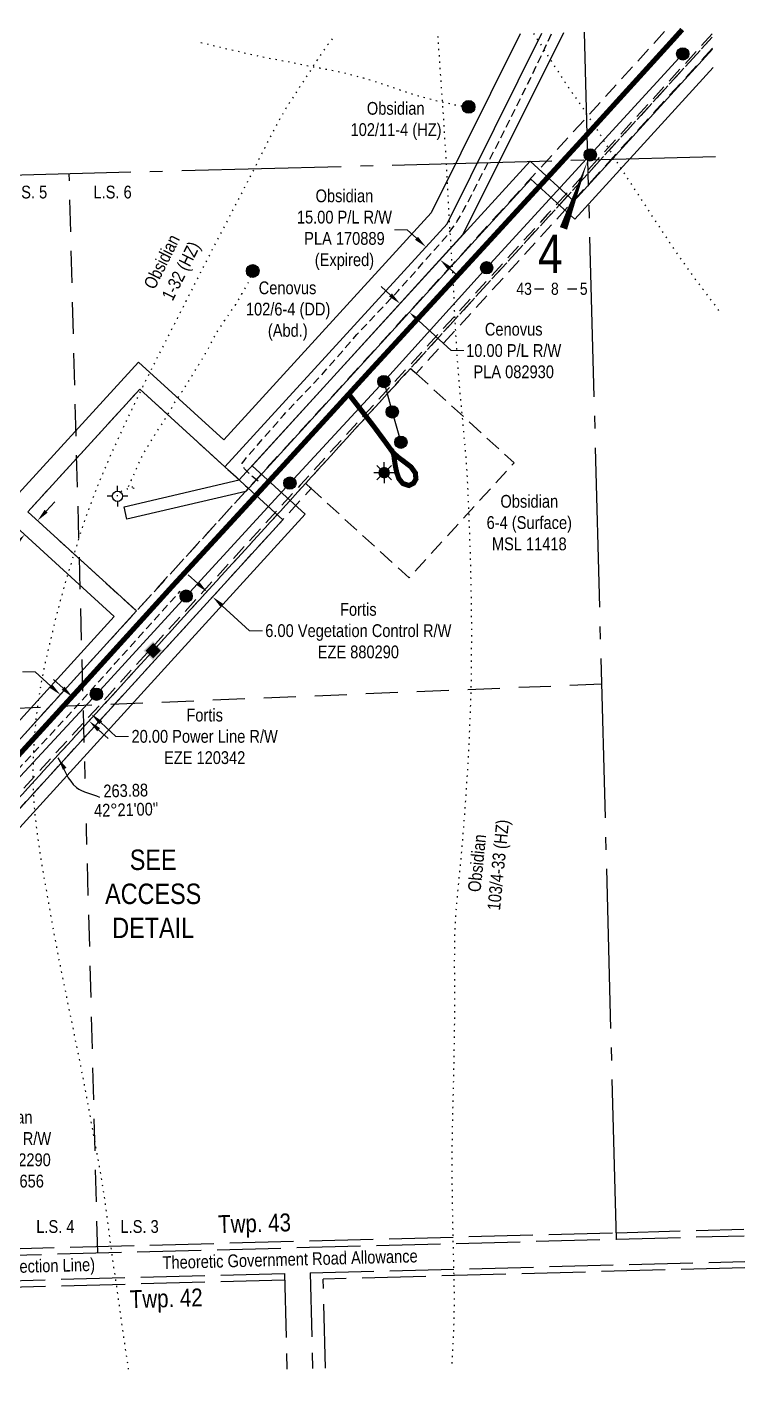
# Model space of a CAD drawing. Extents: x 624971 to 629645, y 5836724 to 5839392.
# Drawn here: x 627930 to 628492, y 5837052 to 5838110 of the extents above; entities that cross this region are included whole.
import ezdxf
from ezdxf.enums import TextEntityAlignment as Align

# ---------------------------------------------------------------- set-up
doc = ezdxf.new("R2010")
doc.units = 0
doc.header["$LTSCALE"] = 5
doc.header["$PDSIZE"] = 0.5
for name, pattern in [('foc-ACCESSROAD', [3.75, 2.5, -1.25]), ('foc-DOT', [1, 0.2, -0.8]), ('foc-FLOWLINE', [3.75, 2.5, -1.25]), ('foc-LSD', [8, 5, -3]), ('foc-QUARTERLINE', [33, 25, -3, 2, -3]), ('foc-UNSURVEYED', [12.5, 10, -2.5]), ('POWERLINE5', [7.8, 2.4, -0.6, 0.6, -0.6, 0.6, -0.6, 2.4]), ('UG_PIPE', [1.875, 1.25, -0.625])]:
    doc.linetypes.add(name, pattern=pattern)
doc.layers.get('Defpoints').update_dxf_attribs({"color": 9})
for name, color, linetype in [('10', 1, 'Continuous'), ('9', 3, 'Continuous'), ('ABADATA-DRILL-T', 8, 'Continuous'), ('AS-DRILL', 8, 'foc-DOT'), ('AS-DRILL-T', 8, 'Continuous'), ('AS-PIPE-UG', 44, 'UG_PIPE'), ('AS-POWER', 104, 'foc-POWER'), ('AS-POWER-EXISTING', 72, 'POWERLINE5'), ('AS-ROADS', 254, 'Continuous'), ('C-RW', 13, 'Continuous'), ('C-WS', 13, 'foc-ACCESSROAD'), ('C-WS-S', 8, 'Continuous'), ('D-TXT', 6, 'Continuous'), ('F-EZE', 190, 'foc-FLOWLINE'), ('F-RW', 190, 'Continuous'), ('F-WS', 190, 'foc-ACCESSROAD'), ('F-WS-S', 8, 'Continuous'), ('L-BD', 7, 'Continuous'), ('L-DETAIL-T', 3, 'Continuous'), ('L-MON', 1, 'Continuous'), ('L-QSEC', 8, 'foc-QUARTERLINE'), ('L-ROAD-T', 7, 'Continuous'), ('L-SECLBL', 7, 'Continuous'), ('L-SECTION-LSD', 7, 'foc-LSD'), ('L-USEC', 7, 'foc-UNSURVEYED')]:
    doc.layers.add(name, color=color, linetype=linetype)
for name, color, linetype, lineweight in [('C-AR-T', 13, 'Continuous', 9), ('C-RW-T', 13, 'Continuous', 9), ('C-WS-T', 13, 'Continuous', 9), ('F-EZE-T', 190, 'Continuous', 9), ('F-RW-T', 190, 'Continuous', 9)]:
    doc.layers.add(name, color=color, linetype=linetype, lineweight=lineweight)
doc.styles.add('100L', font='ARIALN.TTF', dxfattribs={"height": 11})
doc.styles.add('80CG', font='ARIALN.TTF', dxfattribs={"height": 10})
doc.styles.add('80L', font='ARIALN.TTF', dxfattribs={"height": 10})
doc.styles.add('foc-LtypeFont', font='ARIALN.TTF', dxfattribs={"height": 7.35})
doc.styles.add('SIMPLEX', font='ARIALN.TTF')
doc.linetypes.add('foc-POWER', pattern='A,6,-1,["P",foc-LtypeFont,S=0.2,R=0,X=-0.625,Y=-0.75],-1.24,4', length=12.24)
doc.dimstyles.new('Compass 5 000', dxfattribs={"dimscale": 5, "dimtxt": 9, "dimasz": 2, "dimexe": 0.2, "dimexo": 0.0625, "dimgap": 0.5, "dimtad": 0, "dimtih": 1, "dimtoh": 1, "dimzin": 0, "dimdsep": 46, "dimtxsty": '80CG', "dimcen": 0.1, "dimse1": 1, "dimse2": 1, "dimclrd": 256, "dimclrt": 256, "dimaunit": 1, "dimadec": 4, "dimazin": 0, "dimtfac": 0.06, "dimtofl": 0, "dimtmove": 0, "dimatfit": 1, "dimfxl": 0.2, "dimtolj": 1, "dimtzin": 0, "dimlwd": -1, "dimarcsym": 0})

# ---------------------------------------------------------------- blocks, each defined once
blk = doc.blocks.new('L-SECLBL')
at = {"layer": '9', "color": 7}
for p, q in [((-5.1, -27.8), (-12.3, -27.8)), ((20.7, -27.8), (13.5, -27.8))]:
    blk.add_line(p, q, dxfattribs=at)
at = {"layer": '10', "color": 2, "style": 'SIMPLEX'}
blk.add_attdef('SEC', text='', height=30, dxfattribs=at).set_placement((0, 0), align=Align.MIDDLE)
at = {"layer": '10', "color": 5, "style": '80L'}
blk.add_attdef('TWP', text='', height=9.5, dxfattribs=at).set_placement((-14.4, -27.4), align=Align.MIDDLE_RIGHT)
blk.add_attdef('RGE', text='', height=9.5, dxfattribs=at).set_placement((3.6, -27.4), align=Align.MIDDLE_CENTER)
blk.add_attdef('MER', text='', height=9.5, dxfattribs=at).set_placement((23.2, -27.4), align=Align.MIDDLE_LEFT)
blk = doc.blocks.new('*D602')
at = {"layer": 'Defpoints', "color": 0, "transparency": 16777216}
for p in [(627995, 5837617.6), (628009.8, 5837604.1), (627980.2, 5837571.7)]:
    blk.add_point(p, dxfattribs=at)
at = {"layer": 'F-EZE-T', "transparency": 16777216}
for p, q in [((627958.1, 5837592), (627950.7, 5837598.7)), ((627987.6, 5837565), (627999.4, 5837554.2)), ((627999.4, 5837554.2), (628009.4, 5837554.2))]:
    blk.add_line(p, q, dxfattribs=at)
for points in [[(627959.2, 5837593.2), (627956.9, 5837590.7), (627965.4, 5837585.2)], [(627988.7, 5837566.2), (627986.5, 5837563.7), (627980.2, 5837571.7)]]:
    blk.add_solid(points, dxfattribs=at)
at = {"layer": 'F-EZE-T', "transparency": 16777216, "insert": (628069, 5837554.2), "char_height": 10, "attachment_point": 5, "style": '80CG'}
blk.add_mtext('\\A1;Fortis\\P20.00 Power Line R/W\\PEZE 120342', dxfattribs=at)
blk = doc.blocks.new('*D610')
at = {"layer": 'Defpoints', "color": 0, "transparency": 16777216}
for p in [(628085.1, 5837682.9), (628089.5, 5837678.9), (628075.4, 5837663.4)]:
    blk.add_point(p, dxfattribs=at)
at = {"layer": 'F-EZE-T', "transparency": 16777216}
for p, q in [((628063.6, 5837674.1), (628056.2, 5837680.9)), ((628082.7, 5837656.6), (628104.2, 5837637)), ((628104.2, 5837637), (628114.2, 5837637))]:
    blk.add_line(p, q, dxfattribs=at)
for points in [[(628064.7, 5837675.4), (628062.4, 5837672.9), (628070.9, 5837667.4)], [(628083.9, 5837657.8), (628081.6, 5837655.4), (628075.4, 5837663.4)]]:
    blk.add_solid(points, dxfattribs=at)
at = {"layer": 'F-EZE-T', "transparency": 16777216, "insert": (628189.4, 5837637), "char_height": 10, "attachment_point": 5, "style": '80CG'}
blk.add_mtext('\\A1;Fortis\\P6.00 Vegetation Control R/W\\PEZE 880290', dxfattribs=at)
blk = doc.blocks.new('GAS')
h = blk.add_hatch(color=255)
h.dxf.hatch_style = 1
edge = h.paths.add_edge_path()
edge.add_arc((0, 0), 0.9, 0, 360)
for p, q in [((-0.81, 0), (-1.62, 0)), ((-0.57, 0.57), (-1.14, 1.14)), ((0, 0.81), (0, 1.62)), ((0.57, 0.57), (1.14, 1.14)), ((1.62, 0), (0.81, 0)), ((-0.57, -0.57), (-1.14, -1.14)), ((0, -0.81), (0, -1.62)), ((1.14, -1.14), (0.57, -0.57))]:
    blk.add_line(p, q)
blk.add_circle((0, 0), 0.8)
blk = doc.blocks.new('GABD')
for p, q in [((-0.81, 0), (-1.62, 0)), ((0, 0.81), (0, 1.62)), ((1.62, 0), (0.81, 0)), ((0, -0.81), (0, -1.62))]:
    blk.add_line(p, q)
blk.add_circle((0, 0), 0.8)
blk = doc.blocks.new('*D621')
at = {"layer": 'C-AR-T', "transparency": 16777216}
for p, q in [((627936.2, 5837604.9), (627926.2, 5837604.9)), ((627948.6, 5837593.6), (627936.2, 5837604.9)), ((627985.9, 5837559.5), (627993.3, 5837552.7))]:
    blk.add_line(p, q, dxfattribs=at)
for points in [[(627949.7, 5837594.8), (627947.5, 5837592.3), (627956, 5837586.8)], [(627987.1, 5837560.7), (627984.8, 5837558.2), (627978.6, 5837566.2)]]:
    blk.add_solid(points, dxfattribs=at)
at = {"layer": 'Defpoints', "color": 0, "transparency": 16777216}
for p in [(627956, 5837586.8), (627919.3, 5837546.7), (627941.9, 5837526.1)]:
    blk.add_point(p, dxfattribs=at)
at = {"layer": 'C-AR-T', "transparency": 16777216, "insert": (627898.3, 5837604.9), "char_height": 10, "attachment_point": 5, "style": '80CG'}
blk.add_mtext('\\A1;Obsidian\\P30.48 A/R\\PMSL 4298', dxfattribs=at)
blk = doc.blocks.new('*D648')
at = {"layer": 'C-RW-T', "transparency": 16777216}
for p, q in [((628227.6, 5837951.1), (628217.6, 5837951.1)), ((628234.9, 5837944.4), (628227.6, 5837951.1)), ((628261, 5837920.6), (628268.3, 5837913.9))]:
    blk.add_line(p, q, dxfattribs=at)
for points in [[(628236.1, 5837945.6), (628233.8, 5837943.2), (628242.3, 5837937.6)], [(628262.1, 5837921.9), (628259.8, 5837919.4), (628253.6, 5837927.4)]]:
    blk.add_solid(points, dxfattribs=at)
at = {"layer": 'Defpoints', "color": 0, "transparency": 16777216}
for p in [(628242.3, 5837937.6), (628196.1, 5837887), (628207.3, 5837876.7)]:
    blk.add_point(p, dxfattribs=at)
at = {"layer": 'C-RW-T', "transparency": 16777216, "insert": (628178.5, 5837951.1), "char_height": 10, "attachment_point": 5, "style": '80CG'}
blk.add_mtext('\\A1;Obsidian\\P15.00 P/L R/W\\PPLA 170889\\P(Expired)', dxfattribs=at)
blk = doc.blocks.new('*D652')
at = {"layer": 'C-RW-T', "transparency": 16777216}
for p, q in [((627857.4, 5837228.7), (627872.4, 5837230.9)), ((627822.8, 5837223.6), (627812.9, 5837222.2))]:
    blk.add_line(p, q, dxfattribs=at)
for points in [[(627857.2, 5837230.4), (627857.7, 5837227.1), (627847.5, 5837227.3)], [(627822.5, 5837225.3), (627823, 5837222), (627832.7, 5837225.1)]]:
    blk.add_solid(points, dxfattribs=at)
at = {"layer": 'Defpoints', "color": 0, "transparency": 16777216}
for p in [(627847.5, 5837227.3), (627836, 5837202.7), (627850.8, 5837204.9)]:
    blk.add_point(p, dxfattribs=at)
at = {"layer": 'C-RW-T', "transparency": 16777216, "insert": (627911.5, 5837230.9), "char_height": 10, "attachment_point": 5, "style": '80CG'}
blk.add_mtext('\\A1;Obsidian\\P15.00 P/L R/W\\PPlan 852 2290\\PPLA 840656', dxfattribs=at)
blk = doc.blocks.new('BH-Existing')
at = {"layer": 'AS-DRILL-T'}
h = blk.add_hatch(color=256, dxfattribs=at)
h.dxf.hatch_style = 1
edge = h.paths.add_edge_path()
edge.add_arc((0, 0), 0.5, 0, 360)
blk.add_circle((0, 0), 0.5, dxfattribs=at)
blk = doc.blocks.new('*D684')
at = {"layer": 'Defpoints', "color": 0, "transparency": 16777216}
for p in [(628235.6, 5837908), (628243, 5837901.3), (628229.4, 5837886.4)]:
    blk.add_point(p, dxfattribs=at)
at = {"layer": 'F-RW-T', "transparency": 16777216}
for p, q in [((628214.6, 5837899.9), (628207.2, 5837906.7)), ((628236.7, 5837879.6), (628262.1, 5837856.4)), ((628262.1, 5837856.4), (628272.1, 5837856.4))]:
    blk.add_line(p, q, dxfattribs=at)
for points in [[(628215.7, 5837901.2), (628213.5, 5837898.7), (628222, 5837893.2)], [(628237.9, 5837880.9), (628235.6, 5837878.4), (628229.4, 5837886.4)]]:
    blk.add_solid(points, dxfattribs=at)
at = {"layer": 'F-RW-T', "transparency": 16777216, "insert": (628311.1, 5837856.4), "char_height": 10, "attachment_point": 5, "style": '80CG'}
blk.add_mtext('\\A1;Cenovus\\P10.00 P/L R/W\\PPLA 082930', dxfattribs=at)
blk = doc.blocks.new('*D687')
at = {"layer": 'C-RW-T', "transparency": 16777216}
for p, q in [((627944.8, 5837730.6), (627951.5, 5837738)), ((627914.5, 5837697.4), (627904.5, 5837697.4)), ((627921.2, 5837704.8), (627914.5, 5837697.4))]:
    blk.add_line(p, q, dxfattribs=at)
for points in [[(627943.6, 5837731.7), (627946, 5837729.5), (627938.1, 5837723.2)], [(627920, 5837705.9), (627922.4, 5837703.7), (627927.9, 5837712.2)]]:
    blk.add_solid(points, dxfattribs=at)
at = {"layer": 'Defpoints', "color": 0, "transparency": 16777216}
for p in [(627939.8, 5837721.6), (627927.9, 5837712.2), (627929.7, 5837710.5)]:
    blk.add_point(p, dxfattribs=at)
at = {"layer": 'C-RW-T', "transparency": 16777216, "insert": (627865.4, 5837697.4), "char_height": 10, "attachment_point": 5, "style": '80CG'}
blk.add_mtext('\\A1;Obsidian\\P15.00 P/L R/W\\PPLA _______', dxfattribs=at)
blk = doc.blocks.new('POWERPOLE')
h = blk.add_hatch(color=255)
edge = h.paths.add_edge_path()
edge.add_arc((0, 0), 0.96, 0, 360)
at = {"linetype": 'Continuous'}
for p, q in [((0.68, -0.68), (-0.68, 0.68)), ((-0.68, -0.68), (0.68, 0.68))]:
    blk.add_line(p, q, dxfattribs=at)
blk.add_circle((0, 0), 0.96, dxfattribs=at)
blk = doc.blocks.new('SMONA')
blk.add_hatch(color=255).paths.add_polyline_path([(0, -1.49), (1.49, 0), (0, 1.49), (-1.49, 0)])
blk = doc.blocks.new('SMONAA')
blk.add_blockref('SMONA', (0, 0))
blk = doc.blocks.new('SMONB')
at = {"color": 1}
blk.add_solid([(0, 1.2), (1.2, 0), (-1.2, 0), (0, -1.2)], dxfattribs=at)
blk = doc.blocks.new('SMONBB')
blk.add_blockref('SMONB', (0, 0))
blk = doc.blocks.new('SMONCC')
for name in ['SMONAA', 'SMONBB']:
    blk.add_blockref(name, (0, 0))
blk = doc.blocks.new('FDIBAR')
blk.add_blockref('SMONCC', (0, 0))

msp = doc.modelspace()

# ---------------------------------------------------------------- linework, layer by layer
at = {"layer": 'AS-DRILL', "flags": 128}
for points in [[(628168.922, 5838100.542), (628165.752, 5838096.404), (628161.227, 5838090.073), (628156.721, 5838083.412), (628152.221, 5838076.511), (628147.829, 5838069.723), (628143.321, 5838062.742), (628138.871, 5838055.842), (628134.472, 5838048.894), (628130.167, 5838041.808), (628125.95, 5838034.445), (628121.84, 5838026.774), (628117.932, 5838019.078), (628113.987, 5838011.222), (628109.918, 5838003.162), (628105.828, 5837995.111), (628101.602, 5837986.947), (628097.373, 5837978.873), (628092.261, 5837969.015), (628082.504, 5837950.162), (628074.973, 5837935.668), (628070.774, 5837927.575), (628062.434, 5837911.15), (628058.3, 5837902.898), (628054.28, 5837894.859), (628050.161, 5837886.768), (628045.954, 5837878.625), (628041.729, 5837870.4), (628037.581, 5837862.298), (628033.445, 5837854.107), (628029.188, 5837845.602), (628024.928, 5837837.197), (628020.707, 5837828.813), (628016.483, 5837820.178), (628012.408, 5837811.588), (628008.38, 5837803.079), (628004.336, 5837794.46), (628000.267, 5837785.64), (627996.371, 5837777.054), (627992.522, 5837768.22), (627988.849, 5837759.56), (627985.268, 5837750.832), (627981.827, 5837742.069), (627978.414, 5837733.046), (627975.208, 5837724.118), (627972.212, 5837715.156), (627969.323, 5837705.967), (627966.529, 5837696.971), (627963.672, 5837687.702), (627960.899, 5837678.656), (627958.229, 5837669.533), (627955.793, 5837660.615), (627953.415, 5837651.369), (627951.175, 5837642.217), (627948.987, 5837633.027), (627946.703, 5837623.643), (627944.49, 5837614.232), (627942.518, 5837604.776), (627940.774, 5837595.417), (627939.214, 5837585.883), (627937.89, 5837576.545), (627936.719, 5837567.071), (627935.826, 5837557.664), (627935.184, 5837548.254), (627934.734, 5837538.739), (627934.478, 5837529.078), (627934.423, 5837519.414), (627934.687, 5837509.747), (627935.311, 5837500.12), (627936.225, 5837490.491), (627937.385, 5837480.988), (627938.678, 5837471.409), (627940.035, 5837462.042), (627941.553, 5837452.658), (627944.802, 5837434.117), (627948.024, 5837415.856), (627951.319, 5837397.456), (627954.839, 5837379.273), (627958.592, 5837360.625), (627962.291, 5837342.456), (627966.068, 5837324.009), (627969.781, 5837305.721), (627973.39, 5837287.589), (627976.933, 5837268.896), (627980.336, 5837250.209), (627983.741, 5837231.822), (627987.086, 5837213.084), (627990.15, 5837194.368), (627992.705, 5837175.579), (627995.008, 5837156.883), (627997.69, 5837138.217), (628000.476, 5837119.424), (628003.061, 5837100.656), (628005.67, 5837082.138), (628008.446, 5837063.325), (628009.607, 5837055.361)], [(628251.508, 5838102.737), (628251.556, 5838102.132), (628252.07, 5838095.164), (628252.578, 5838088.025), (628253.068, 5838080.795), (628253.584, 5838073.356), (628254.109, 5838065.587), (628254.665, 5838057.779), (628255.259, 5838049.642), (628255.818, 5838041.354), (628256.323, 5838033.174), (628256.829, 5838025.005), (628257.335, 5838016.795), (628257.832, 5838008.535), (628258.33, 5837999.905), (628258.795, 5837991.345), (628259.245, 5837982.634), (628259.673, 5837973.612), (628260.116, 5837964.76), (628260.641, 5837955.841), (628261.245, 5837946.594), (628261.813, 5837938.316), (628263.046, 5837918.071), (628263.208, 5837914.984), (628263.697, 5837905.894), (628264.182, 5837896.614), (628264.593, 5837887.441), (628265.063, 5837878.351), (628265.573, 5837869.221), (628266.111, 5837859.842), (628266.712, 5837850.664), (628267.432, 5837841.2), (628267.46, 5837840.881), (628268.194, 5837831.637), (628269.033, 5837822.186), (628269.93, 5837812.816), (628270.777, 5837803.435), (628271.634, 5837794.074), (628272.526, 5837784.505), (628273.42, 5837774.885), (628274.128, 5837765.48), (628274.61, 5837755.92), (628275.108, 5837746.489), (628275.563, 5837736.838), (628275.88, 5837727.453), (628276.204, 5837717.798), (628276.369, 5837713.451), (628276.562, 5837708.374), (628276.891, 5837698.94), (628277.157, 5837689.603), (628277.363, 5837680.256), (628277.543, 5837670.747), (628277.699, 5837661.418), (628277.84, 5837651.908), (628277.94, 5837642.408), (628277.96, 5837633.265), (628277.91, 5837623.771), (628277.862, 5837614.236), (628277.816, 5837604.931), (628277.432, 5837586.475), (628276.751, 5837567.521), (628275.956, 5837548.733), (628274.936, 5837529.72), (628273.747, 5837511.052), (628272.406, 5837492.07), (628270.977, 5837473.416), (628269.369, 5837455.097), (628267.472, 5837436.341), (628265.796, 5837417.57), (628264.843, 5837399.039), (628264.565, 5837380.375), (628264.647, 5837361.66), (628264.707, 5837342.675), (628264.562, 5837323.865), (628264.264, 5837304.831), (628263.864, 5837285.833), (628263.383, 5837266.854), (628262.932, 5837247.896), (628262.688, 5837229.043), (628262.685, 5837210.206), (628262.89, 5837191.405), (628263.216, 5837172.567), (628263.608, 5837153.881), (628264.035, 5837135.386), (628264.426, 5837116.37), (628264.255, 5837097.398), (628263.463, 5837078.481), (628262.483, 5837062.084)], [(628326.631, 5838104.734), (628329.566, 5838100.2), (628333.664, 5838093.876), (628337.858, 5838087.314), (628342.178, 5838080.555), (628346.672, 5838073.631), (628351.296, 5838066.69), (628355.949, 5838059.801), (628360.498, 5838053.078), (628365.085, 5838046.416), (628369.779, 5838039.488), (628374.416, 5838032.437), (628379.009, 5838025.156), (628383.661, 5838017.556), (628388.283, 5838009.955), (628392.976, 5838002.316), (628397.921, 5837994.593), (628403.336, 5837986.483), (628414.469, 5837969.45), (628415.273, 5837968.161), (628420.362, 5837960.282), (628425.496, 5837952.605), (628430.692, 5837944.839), (628435.743, 5837937.269), (628440.897, 5837929.622), (628446.362, 5837921.894), (628451.871, 5837914.426), (628457.429, 5837906.95), (628462.948, 5837899.493), (628468.64, 5837891.89), (628472.433, 5837886.731)], [(628065.972, 5838097.805), (628066.096, 5838097.776), (628073.687, 5838095.944), (628081.218, 5838094.08), (628088.887, 5838092.29), (628096.768, 5838090.456), (628104.901, 5838088.538), (628113.091, 5838086.752), (628120.954, 5838085.197), (628128.664, 5838083.788), (628136.374, 5838082.33), (628144.008, 5838080.759), (628151.581, 5838079.207), (628158.991, 5838077.8), (628166.209, 5838076.418), (628173.189, 5838075.011), (628179.929, 5838073.537), (628186.544, 5838071.909), (628193.114, 5838070.08), (628199.548, 5838068.128), (628205.793, 5838066.111), (628211.989, 5838064.032), (628218.297, 5838061.887), (628224.464, 5838059.817), (628230.529, 5838057.795), (628236.449, 5838055.95), (628242.002, 5838054.384), (628247.289, 5838053.032), (628252.271, 5838051.862), (628256.951, 5838050.784), (628261.48, 5838049.742), (628265.745, 5838048.824), (628269.805, 5838048.12), (628270.498, 5838048.018), (628275.749, 5838047.305)], [(628000.636, 5837742.273), (628000.631, 5837742.443), (628000.623, 5837742.763), (628000.609, 5837743.273), (628000.598, 5837743.722), (628000.733, 5837743.916), (628001.044, 5837744.244), (628001.484, 5837744.646), (628002.062, 5837745.091), (628002.712, 5837745.479), (628003.491, 5837745.929), (628004.217, 5837746.469), (628004.877, 5837746.866), (628005.569, 5837747.174), (628006.302, 5837747.424), (628007.087, 5837747.654), (628007.761, 5837747.862), (628008.317, 5837748.047), (628008.902, 5837748.222), (628009.607, 5837748.421), (628010.461, 5837748.663), (628011.299, 5837748.745), (628011.969, 5837748.773), (628012.737, 5837748.843), (628013.53, 5837748.764), (628014.441, 5837748.718), (628014.931, 5837748.741), (628015.145, 5837748.576), (628014.975, 5837748.572), (628014.249, 5837749.183), (628013.121, 5837749.483), (628011.971, 5837749.463), (628010.906, 5837749.635), (628009.907, 5837749.189), (628009.308, 5837748.783), (628009.218, 5837748.771), (628009.177, 5837748.81), (628009.125, 5837748.898), (628009.091, 5837749.017), (628009.146, 5837749.229), (628009.257, 5837749.552), (628009.447, 5837749.947), (628009.665, 5837750.393), (628009.881, 5837750.929), (628010.116, 5837751.525), (628010.398, 5837752.223), (628010.746, 5837753.052), (628011.21, 5837754.045), (628011.721, 5837755.149), (628012.271, 5837756.293), (628012.857, 5837757.599), (628013.489, 5837759.056), (628014.18, 5837760.545), (628014.89, 5837762.104), (628015.681, 5837763.966), (628016.549, 5837765.959), (628017.426, 5837767.963), (628018.382, 5837770.049), (628019.406, 5837772.206), (628020.516, 5837774.476), (628021.708, 5837776.718), (628023.018, 5837779.004), (628024.39, 5837781.231), (628025.762, 5837783.467), (628027.094, 5837785.693), (628028.475, 5837787.95), (628029.984, 5837790.311), (628031.482, 5837792.661), (628032.942, 5837794.99), (628034.374, 5837797.198), (628035.857, 5837799.398), (628037.309, 5837801.637), (628038.708, 5837803.945), (628040.031, 5837806.15), (628041.305, 5837808.304), (628042.53, 5837810.397), (628043.784, 5837812.571), (628044.96, 5837814.633), (628046.129, 5837816.594), (628047.368, 5837818.527), (628048.726, 5837820.544), (628050.162, 5837822.612), (628051.636, 5837824.751), (628053.021, 5837826.869), (628055.776, 5837831.273), (628057.224, 5837833.671), (628058.632, 5837836.029), (628060.042, 5837838.347), (628061.52, 5837840.727), (628062.929, 5837843.055), (628064.358, 5837845.403), (628065.69, 5837847.629), (628066.953, 5837849.793), (628068.286, 5837851.978), (628069.571, 5837854.113), (628070.757, 5837856.175), (628071.904, 5837858.225), (628073, 5837860.265), (628074.046, 5837862.333), (628075.054, 5837864.35), (628076.131, 5837866.369), (628077.296, 5837868.471), (628078.454, 5837870.472), (628079.732, 5837872.456), (628081.072, 5837874.392), (628082.372, 5837876.297), (628083.622, 5837878.22), (628084.861, 5837880.174), (628086.102, 5837882.087), (628087.373, 5837883.951), (628088.665, 5837885.776), (628089.978, 5837887.601), (628091.26, 5837889.445), (628092.319, 5837891.033), (628093.377, 5837892.632), (628094.347, 5837894.158), (628095.229, 5837895.621), (628096.051, 5837897.073), (628096.825, 5837898.464), (628097.571, 5837899.774), (628098.337, 5837901.065), (628099.105, 5837902.296), (628099.805, 5837903.464), (628100.455, 5837904.602), (628101.097, 5837905.679), (628101.691, 5837906.675), (628102.225, 5837907.679), (628102.719, 5837908.653), (628103.185, 5837909.585), (628103.583, 5837910.436), (628103.963, 5837911.206), (628104.312, 5837911.986), (628104.642, 5837912.765), (628104.953, 5837913.483), (628105.235, 5837914.181), (628105.506, 5837914.888), (628105.737, 5837915.614), (628105.939, 5837916.32), (628106.154, 5837916.906), (628106.31, 5837917.44), (628106.417, 5837917.933), (628106.527, 5837918.306), (628106.619, 5837918.589), (628106.675, 5837918.76), (628106.754, 5837918.802), (628106.833, 5837918.834), (628106.913, 5837918.846), (628106.924, 5837918.807), (628106.873, 5837918.825), (628106.843, 5837918.845), (628106.878, 5837918.645), (628106.887, 5837918.316), (628106.859, 5837918.215)]]:
    msp.add_lwpolyline(points, dxfattribs=at)
at = {"layer": 'AS-PIPE-UG', "flags": 128}
for points in [[(628110.968, 5837754.105), (628104.458, 5837759.287), (628100.257, 5837763.851), (628098.787, 5837766.362), (628098.336, 5837768.223), (628099.973, 5837770.121), (628102.786, 5837773.921), (628108.975, 5837780.805), (628130.94, 5837806.095), (628159.85, 5837836.422), (628188.281, 5837868.935), (628220.533, 5837903.21), (628252.329, 5837938.961), (628259.754, 5837947.461), (628261.837, 5837950.644), (628266.91, 5837957.735), (628272.147, 5837966.814), (628279.433, 5837980.951), (628303.421, 5838027.762), (628325.259, 5838071.55), (628341.082, 5838105.118)], [(627799.836, 5837405.826), (627802.383, 5837402.779), (627809.704, 5837396.394), (627810.725, 5837395.838), (627812.752, 5837398.017), (627817.386, 5837404.392), (627825.066, 5837414.351), (627832.323, 5837422.391), (627847.336, 5837440.028), (627864.659, 5837459.511), (627892.083, 5837495.219), (627917.142, 5837522.248), (627959.952, 5837568.316), (627999.005, 5837611.491), (628027.29, 5837643.017), (628049.843, 5837667.978)]]:
    msp.add_lwpolyline(points, dxfattribs=at)
at = {"layer": 'AS-POWER', "flags": 128}
for points in [[(627336.45, 5837403.531), (627429.124, 5837406.333), (627536.647, 5837409.516), (627635.805, 5837412.474), (627735.896, 5837415.673), (627838.773, 5837419.162), (627865.912, 5837458.963), (627924.747, 5837522.99), (627984.186, 5837587.261), (628054.5, 5837664.113), (628135.801, 5837752.669), (628209.415, 5837832.127), (628289.914, 5837921.31), (628371.063, 5838009.67), (628443.558, 5838088.783)], [(628209.415, 5837832.127), (628216.003, 5837808.37), (628222.724, 5837784.639)]]:
    msp.add_lwpolyline(points, dxfattribs=at)
at = {"layer": 'AS-ROADS', "const_width": 4, "flags": 128}
for points in [[(628443.159, 5838107.831), (628436.766, 5838100.714), (628361.124, 5838017.509), (628279.977, 5837929.169), (628200.158, 5837842.395), (628126.5, 5837761.88), (628044.283, 5837672.545), (627973.989, 5837595.109), (627916.386, 5837532.009)], [(628181.745, 5837822.463), (628201.158, 5837797.511), (628211.3, 5837783.779), (628216.399, 5837776.694), (628220.412, 5837773.033), (628225.394, 5837769.333), (628230.694, 5837765.242), (628234.057, 5837760.552), (628234.506, 5837755.842), (628232.674, 5837752.535), (628229.006, 5837750.741), (628224.302, 5837752.262), (628221.106, 5837756.198), (628219.524, 5837760.725), (628218.351, 5837766.209), (628217.591, 5837771.315), (628217.191, 5837774.769), (628215.293, 5837778.882)]]:
    msp.add_lwpolyline(points, dxfattribs=at)
at = {"layer": 'C-RW'}
for points in [[(627873.44, 5837051.741), (627863.335, 5837120.162), (627858.886, 5837150.295), (627836.192, 5837303.986), (627829.959, 5837346.216), (627853.706, 5837406.415), (627863.485, 5837431.526), (628032.902, 5837616.945), (628130.232, 5837723.948), (628084.9, 5837765.269), (628258.888, 5837955.775), (628333.088, 5838104.905)], [(628350.06, 5838105.357), (628271.376, 5837947.215), (628106.094, 5837766.24), (628147.721, 5837728.295), (628040.272, 5837610.232), (627881.64, 5837436.365), (627854.732, 5837368.152), (627845.378, 5837344.441), (627851.293, 5837304.383), (627873.984, 5837150.695), (627878.433, 5837120.564), (627888.536, 5837052.142)]]:
    msp.add_lwpolyline(points, dxfattribs=at)
at = {"layer": 'C-WS', "flags": 128}
msp.add_lwpolyline([(628466.719, 5838101.992), (627850.894, 5837426.406), (627853.181, 5837426.468), (627853.328, 5837420.412), (627853.706, 5837406.415), (627854.732, 5837368.152), (627856.438, 5837304.518), (627851.293, 5837304.383), (627836.192, 5837303.986), (627821.091, 5837303.602), (627805.738, 5837303.181), (627734.488, 5837301.26), (627731.718, 5837404.879), (627731.578, 5837410.21), (627731.499, 5837413.15), (627731.418, 5837416.223), (627731.23, 5837423.247), (627808.494, 5837425.274), (627810.362, 5837427.318), (628430.49, 5838107.495)], dxfattribs=at)
msp.add_lwpolyline([(628234.747, 5837838.44), (628311.388, 5837768.464), (628229.126, 5837678.379), (628152.485, 5837748.36), (628148.057, 5837752.407), (628230.316, 5837842.495), (628234.747, 5837838.44)], close=True, dxfattribs=at)
at = {"layer": 'F-EZE', "flags": 128}
for points in [[(628466.653, 5838104.46), (628376.778, 5838006.029), (628369.444, 5837997.998), (628344.357, 5837970.521), (628337.609, 5837963.13), (628226.085, 5837840.991), (628143.826, 5837750.903), (627871.877, 5837453.069), (627850.888, 5837421.454), (627842.679, 5837409.408), (627816.952, 5837371.848), (627800.457, 5837383.147), (627817.92, 5837408.64), (627731.689, 5837405.969), (627731.158, 5837425.954), (627807.924, 5837428.333), (627831.919, 5837429.077), (627856.205, 5837465.57), (628322.774, 5837976.545), (628329.525, 5837983.94), (628349.017, 5838005.29), (628368.679, 5838026.824), (628442.633, 5838107.817)], [(628466.948, 5838093.341), (628234.664, 5837838.515), (628230.316, 5837842.495), (628466.719, 5838101.959)]]:
    msp.add_lwpolyline(points, dxfattribs=at)
msp.add_lwpolyline([(627853.344, 5837420.19), (627853.181, 5837426.468), (627850.894, 5837426.406), (628148.057, 5837752.407), (628152.485, 5837748.361), (627853.344, 5837420.19)], close=True, dxfattribs=at)
at = {"layer": 'F-RW'}
msp.add_lwpolyline([(628467.353, 5838078.076), (628358.889, 5837959.313), (628324.58, 5837990.646), (628101.276, 5837746.141), (628008.091, 5837724.329), (628005.812, 5837734.062), (628095.982, 5837755.168), (628323.94, 5838004.769), (628358.249, 5837973.435), (628466.971, 5838092.48)], dxfattribs=at)
at = {"layer": 'F-WS', "flags": 128}
msp.add_lwpolyline([(628103.238, 5837748.554), (628015.474, 5837652.503), (627930.457, 5837730.177), (627970.939, 5837774.51), (628018.168, 5837826.233), (628093.554, 5837757.405), (628100.946, 5837750.648), (628103.238, 5837748.554)], close=True, dxfattribs=at)
at = {"layer": 'L-QSEC'}
for p, q in [((628369.236, 5838005.83), (628366.582, 5838105.796)), ((627556.221, 5837984.217), (628369.236, 5838005.83)), ((628369.236, 5838005.83), (628469.201, 5838008.487)), ((628391.676, 5837160.501), (628369.236, 5838005.83))]:
    msp.add_line(p, q, dxfattribs=at)
at = {"layer": 'L-SECLBL', "flags": 128}
msp.add_lwpolyline([(628369.236, 5838005.83, 0, 6, 0), (628350.114, 5837952.141, 0, 0, 0)], format="xyseb", dxfattribs=at)
at = {"layer": 'L-SECTION-LSD'}
for p, q in [((627985.287, 5837149.687), (627962.855, 5837995.027)), ((628380.14, 5837595.087), (627567.56, 5837561.548))]:
    msp.add_line(p, q, dxfattribs=at)
at = {"layer": 'L-USEC'}
for p, q in [((628391.542, 5837165.549), (628491.507, 5837168.206)), ((627578.898, 5837138.873), (628391.676, 5837160.501)), ((627588.804, 5837144.21), (628391.542, 5837165.549)), ((628391.676, 5837160.501), (628491.64, 5837163.162)), ((628151.644, 5837133.987), (628492.175, 5837143.049)), ((628492.308, 5837138.004), (628161.817, 5837129.202)), ((628131.531, 5837133.452), (628133.489, 5837058.654)), ((628151.644, 5837133.988), (628153.602, 5837059.189)), ((628163.643, 5837059.456), (628161.817, 5837129.227))]:
    msp.add_line(p, q, dxfattribs=at)
for points in [[(628131.529, 5837133.424), (627330.791, 5837112.095), (626646.562, 5837093.871)], [(628131.663, 5837128.398), (627330.925, 5837107.068), (626646.696, 5837088.844)]]:
    msp.add_lwpolyline(points, dxfattribs=at)

# ---------------------------------------------------------------- block references
at = {"layer": 'AS-DRILL-T', "xscale": 10.00000000000004, "yscale": 10.00000000000004, "zscale": 10.00000000000004}
for p in [(628275.749, 5838047.305), (628106.675, 5837918.76)]:
    msp.add_blockref('BH-Existing', p, dxfattribs=at)
at = {"layer": 'AS-POWER-EXISTING', "xscale": 5.000000000000009, "yscale": 5.000000000000009, "zscale": 5.000000000000009}
for p in [(628443.558, 5838088.783), (628371.063, 5838009.67), (628289.914, 5837921.31), (628209.415, 5837832.127), (628216.003, 5837808.37), (628222.724, 5837784.639), (628135.801, 5837752.669), (628054.5, 5837664.113), (627984.186, 5837587.261)]:
    msp.add_blockref('POWERPOLE', p, dxfattribs=at)
at = {"layer": 'C-WS-S', "xscale": 5.000000000000019, "yscale": 5.000000000000019, "zscale": 5.000000000000019}
msp.add_blockref('GAS', (628209.663, 5837760.793), dxfattribs=at)
at = {"layer": 'F-WS-S', "xscale": 5.000000000000019, "yscale": 5.000000000000019, "zscale": 5.000000000000019}
msp.add_blockref('GABD', (628000.636, 5837742.273), dxfattribs=at)
at = {"layer": 'L-MON', "color": 4, "xscale": 5.000000000000008, "yscale": 5.000000000000008, "zscale": 5.000000000000008}
msp.add_blockref('FDIBAR', (628028.598, 5837621.355), dxfattribs=at)
at = {"layer": 'L-SECLBL', "color": 2}
msp.add_blockref('L-SECLBL', (628339.748, 5837932.227), dxfattribs=at).add_auto_attribs({'SEC': '4', 'TWP': '43', 'RGE': '8', 'MER': '5'})

# ---------------------------------------------------------------- texts
at = {"layer": 'ABADATA-DRILL-T', "char_height": 9.99516, "attachment_point": 1, "style": '80L'}
for s, width, insert in [('\\pi13.43;Obsidian\\P\\pi0.66359;102/11-4 (HZ)', 70.6729, (628182.638, 5838051.134)), ('\\pi10.686;Cenovus\\P\\pi0.66359;102/6-4 (DD)\\P\\pi17.889;(Abd.)', 65.57305, (628100.642, 5837910.562))]:
    msp.add_mtext_dynamic_manual_height_columns(s, width=width, gutter_width=49.976, heights=[0], dxfattribs=dict(at, insert=insert))
for s, width, insert, rotation in [('\\pi2.2863;Obsidian\\P\\pi0.66359;1-32 (HZ)', 48.38491, (628019.723, 5837906.018), 63.388539), ('\\pi13.43;Obsidian\\P\\pi0.66359;103/4-33 (HZ)', 70.6729, (628273.761, 5837419.621), 84.225415)]:
    msp.add_mtext_dynamic_manual_height_columns(s, width=width, gutter_width=49.976, heights=[0], dxfattribs=dict(at, insert=insert, rotation=rotation))
at = {"layer": 'C-WS-T', "insert": (628323.313, 5837721.616), "char_height": 10, "attachment_point": 5, "style": '80CG'}
msp.add_mtext('\\A1;Obsidian\\P6-4 (Surface)\\PMSL 11418', dxfattribs=at)
at = {"layer": 'D-TXT', "color": 3, "char_height": 14, "attachment_point": 1, "rotation": 1.525674, "style": '80L'}
for s, insert in [('Twp. 43', (628079.382, 5837179.172)), ('Twp. 42', (628010.189, 5837120.4))]:
    msp.add_mtext_dynamic_manual_height_columns(s, width=101.3954, gutter_width=47.5, heights=[0], dxfattribs=dict(at, insert=insert))
at = {"layer": 'L-DETAIL-T', "insert": (628028.662, 5837430.946), "char_height": 16, "width": 74.56109, "attachment_point": 5, "style": '80CG'}
msp.add_mtext('SEE ACCESS\\PDETAIL', dxfattribs=at)
at = {"layer": 'L-ROAD-T', "style": '80L'}
for s, p in [('(Correction Line)', (627940.465, 5837139.532)), ('Theoretic Government Road Allowance', (628135.913, 5837144.684))]:
    msp.add_text(s, height=10, rotation=1.524287, dxfattribs=at).set_placement(p, align=Align.MIDDLE_CENTER)

# ---------------------------------------------------------------- dimensions: what is measured, and where the dimension line sits
at = {"layer": 'C-RW-T'}
dim = msp.add_linear_dim(base=(628242.326, 5837937.641), p1=(628207.314, 5837876.732), p2=(628196.07, 5837887.001), angle=137.590814, text='Obsidian\\P15.00 P/L R/W\\PPLA 170889\\P(Expired)', dimstyle='Compass 5 000', dxfattribs=at)
dim.commit()
dim.dimension.update_dxf_attribs({"geometry": '*D648', "text_midpoint": (628178.473, 5837951.13), "dimtype": 161})
at = {"layer": 'C-RW-T', "color": 6}
dim = msp.add_aligned_dim(p1=(627939.84, 5837721.604), p2=(627929.726, 5837710.534), distance=-2.414, text='Obsidian\\P15.00 P/L R/W\\PPLA _______', dimstyle='Compass 5 000', dxfattribs=at)
dim.commit()
dim.dimension.update_dxf_attribs({"geometry": '*D687', "text_midpoint": (627865.368, 5837697.397)})
at = {"layer": 'F-EZE-T'}
dim = msp.add_linear_dim(base=(628075.352, 5837663.358), p1=(628085.115, 5837682.884), p2=(628089.519, 5837678.859), angle=317.575299, text='Fortis\\P6.00 Vegetation Control R/W\\PEZE 880290', dimstyle='Compass 5 000', dxfattribs=at)
dim.commit()
dim.dimension.update_dxf_attribs({"geometry": '*D610', "text_midpoint": (628189.394, 5837636.959), "dimtype": 161})
at = {"layer": 'F-RW-T', "color": 2}
dim = msp.add_linear_dim(base=(628229.363, 5837886.402), p1=(628235.586, 5837908.026), p2=(628242.973, 5837901.259), angle=317.507279, text='Cenovus\\P10.00 P/L R/W\\PPLA 082930', dimstyle='Compass 5 000', dxfattribs=at)
dim.commit()
dim.dimension.update_dxf_attribs({"geometry": '*D684', "text_midpoint": (628311.144, 5837856.45), "dimtype": 161})

# ---------------------------------------------------------------- next in the draw order: texts
at = {"layer": 'L-SECTION-LSD', "char_height": 10, "attachment_point": 1, "style": '100L', "bg_fill": 3, "box_fill_scale": 1.5, "bg_fill_color": 256, "bg_fill_transparency": 0}
for s, width, insert in [('\\pi1.7586;L.S. 5', 30.40114, (627913.936, 5837985.567)), ('L.S. 6', 30.48313, (627981.896, 5837985.567)), ('\\pi1.986;L.S. 4', 30.53989, (627935.095, 5837175.363)), ('L.S. 3', 30.37591, (628003.054, 5837175.363))]:
    msp.add_mtext_dynamic_manual_height_columns(s, width=width, gutter_width=55, heights=[0], dxfattribs=dict(at, insert=insert))

# ---------------------------------------------------------------- next in the draw order: linework, layer by layer
at = {"layer": 'C-RW', "flags": 128}
msp.add_lwpolyline([(628316.115, 5838104.454), (628246.399, 5837964.336), (628083.942, 5837786.455), (628017.208, 5837847.419), (627909.275, 5837729.218), (627998.15, 5837648.02), (627804.127, 5837435.168), (627478.617, 5837426.56), (627478.881, 5837416.567), (627808.65, 5837425.288), (628015.474, 5837652.503), (627930.457, 5837730.177), (628018.168, 5837826.233), (628084.9, 5837765.269), (628258.888, 5837955.775), (628333.088, 5838104.905)], dxfattribs=at)

# ---------------------------------------------------------------- next in the draw order: dimensions: what is measured, and where the dimension line sits
at = {"layer": 'C-RW-T'}
dim = msp.add_linear_dim(base=(627847.518, 5837227.276), p1=(627835.994, 5837202.669), p2=(627850.828, 5837204.859), angle=8.399344, text='Obsidian\\P15.00 P/L R/W\\PPlan 852 2290\\PPLA 840656', dimstyle='Compass 5 000', dxfattribs=at)
dim.commit()
dim.dimension.update_dxf_attribs({"geometry": '*D652', "text_midpoint": (627911.475, 5837230.948), "dimtype": 161})

# ---------------------------------------------------------------- next in the draw order: texts
at = {"layer": 'L-BD', "insert": (628007.017, 5837516.843), "char_height": 9.99649, "width": 57.00285, "attachment_point": 2, "rotation": 1.5099, "line_spacing_factor": 0.9, "style": '80L', "bg_fill": 2}
msp.add_mtext("263.88 42°21'00''", dxfattribs=at)

# ---------------------------------------------------------------- next in the draw order: dimensions: what is measured, and where the dimension line sits
at = {"layer": 'C-AR-T'}
dim = msp.add_linear_dim(base=(627955.992, 5837586.826), p1=(627941.884, 5837526.054), p2=(627919.318, 5837546.657), angle=137.603862, text='Obsidian\\P30.48 A/R\\PMSL 4298', dimstyle='Compass 5 000', dxfattribs=at)
dim.commit()
dim.dimension.update_dxf_attribs({"geometry": '*D621', "text_midpoint": (627898.305, 5837604.868), "dimtype": 161})
at = {"layer": 'F-EZE-T'}
dim = msp.add_linear_dim(base=(627980.217, 5837571.721), p1=(627995.036, 5837617.614), p2=(628009.807, 5837604.127), angle=317.601186, text='Fortis\\P20.00 Power Line R/W\\PEZE 120342', dimstyle='Compass 5 000', dxfattribs=at)
dim.commit()
dim.dimension.update_dxf_attribs({"geometry": '*D602', "text_midpoint": (628069.004, 5837554.196), "dimtype": 161})

# ---------------------------------------------------------------- next in the draw order: leaders
at = {"layer": 'L-BD', "color": 3, "path_type": 1}
msp.add_leader([(627954.048, 5837537.334), (627968.501, 5837514.332), (627986.7, 5837506.736)], dimstyle='Compass 5 000', override={"dimgap": 0.5, "dimtad": 0}, dxfattribs=at)

doc.saveas('drawing.dxf')
